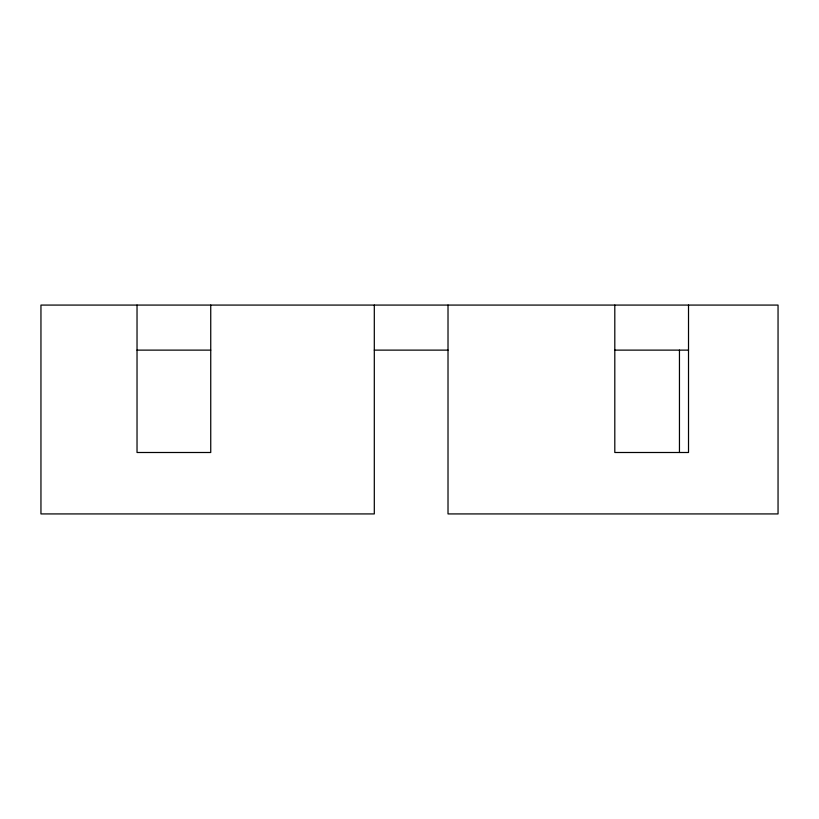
<?xml version="1.0" encoding="UTF-8"?>
<svg xmlns="http://www.w3.org/2000/svg" width="819" height="819" viewBox="0 0 819 819"><rect width="100%" height="100%" fill="white"/><g stroke="black" fill="none" stroke-linecap="round" stroke-linejoin="round"><path stroke-width="1.23" d="M137.029 350.123L210.739 350.123M374.303 350.123L448.013 350.123M614.639 350.123L688.513 350.123M688.513 305.077L688.513 452.497L614.803 452.497L614.803 305.077M679.453 350.123L679.453 452.497M448.013 305.077L448.013 513.923L778.05 513.923L778.05 305.077L40.95 305.077L40.95 513.923L374.303 513.923L374.303 305.077M210.739 305.077L210.739 452.497L137.029 452.497L137.029 305.077"/></g></svg>
